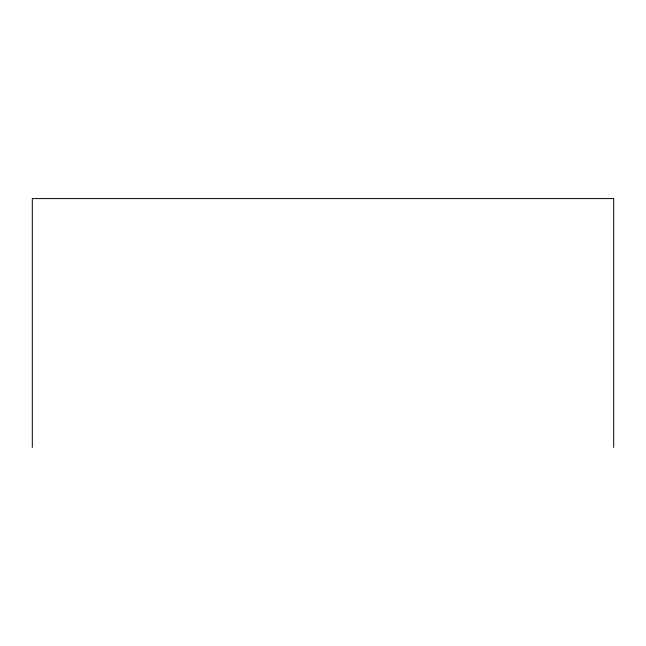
<?xml version="1.0" encoding="UTF-8"?>
<svg xmlns="http://www.w3.org/2000/svg" width="646" height="646" viewBox="0 0 646 646"><rect width="100%" height="100%" fill="white"/><g stroke="black" fill="none" stroke-linecap="round" stroke-linejoin="round"><path stroke-width="0.97" d="M613.7 447.412L613.7 198.588L32.3 198.588L32.3 447.412"/></g></svg>
